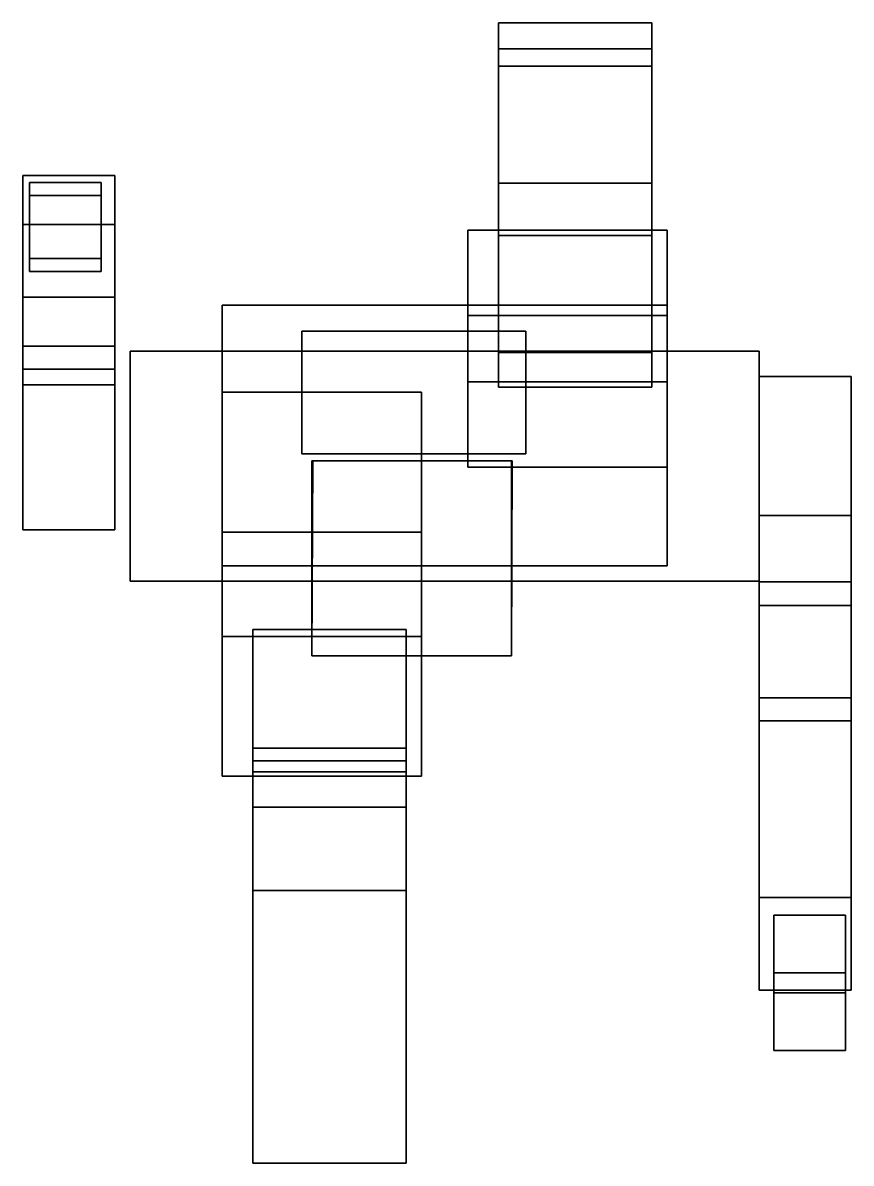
# Model space of a CAD drawing. Extents: x -0.244 to 0.296, y -0.472 to 0.272.
import ezdxf

# ---------------------------------------------------------------- set-up
doc = ezdxf.new("R2010")
doc.units = 0
doc.header["$MEASUREMENT"] = 0
doc.layers.get('0').update_dxf_attribs({"color": 8, "linetype": 'CONTINUOUS'})

msp = doc.modelspace()

# ---------------------------------------------------------------- meshes
at = {"color": 36}
mesh = msp.add_polymesh((6, 3), dxfattribs=at)
for k, corner in enumerate([(0.06613, 0.03396, 0.00536), (0.06613, 0.03396, 0.00536), (0.06613, 0.03396, 0.00536), (0.06613, 0.25451, 0.15819), (0.06613, 0.27153, 0.0394), (0.06613, 0.27153, 0.0394), (0.16613, 0.25451, 0.15819), (0.16613, 0.27153, 0.0394), (0.06613, 0.27153, 0.0394), (0.16613, 0.03396, 0.00536), (0.16613, 0.03396, 0.00536), (0.06613, 0.03396, 0.00536), (0.16613, 0.03396, 0.00536), (0.16613, 0.03396, 0.00536), (0.06613, 0.03396, 0.00536), (0.16613, 0.25451, 0.15819), (0.16613, 0.25451, 0.15819), (0.06613, 0.25451, 0.15819)]):
    mesh.set_mesh_vertex(divmod(k, 3), corner)
at = {"color": 6}
mesh = msp.add_polymesh((6, 3), dxfattribs=at)
for k, corner in enumerate([(0.16613, 0.16684, 0.14281), (0.16613, 0.24319, 0.16667), (0.16613, 0.24319, 0.16667), (0.06613, 0.16684, 0.14281), (0.06613, 0.24319, 0.16667), (0.06613, 0.24319, 0.16667), (0.06613, 0.05647, 0.49597), (0.06613, 0.13283, 0.51983), (0.06613, 0.24319, 0.16667), (0.16613, 0.05647, 0.49597), (0.16613, 0.13283, 0.51983), (0.16613, 0.24319, 0.16667), (0.16613, 0.05647, 0.49597), (0.16613, 0.05647, 0.49597), (0.16613, 0.16684, 0.14281), (0.06613, 0.05647, 0.49597), (0.06613, 0.05647, 0.49597), (0.06613, 0.16684, 0.14281)]):
    mesh.set_mesh_vertex(divmod(k, 3), corner)
at = {"color": 251}
mesh = msp.add_polymesh((6, 3), dxfattribs=at)
for k, corner in enumerate([(-0.24387, 0.06051, 1.16302), (-0.24387, 0.14002, 1.17184), (-0.24387, 0.14002, 1.17184), (-0.18387, 0.06051, 1.16302), (-0.18387, 0.14002, 1.17184), (-0.18387, 0.14002, 1.17184), (-0.18387, 0.09246, 0.87479), (-0.18387, 0.17198, 0.8836), (-0.18387, 0.14002, 1.17184), (-0.24387, 0.09246, 0.87479), (-0.24387, 0.17198, 0.8836), (-0.24387, 0.14002, 1.17184), (-0.24387, 0.09246, 0.87479), (-0.24387, 0.09246, 0.87479), (-0.24387, 0.06051, 1.16302), (-0.18387, 0.09246, 0.87479), (-0.18387, 0.09246, 0.87479), (-0.18387, 0.06051, 1.16302)]):
    mesh.set_mesh_vertex(divmod(k, 3), corner)
at = {"color": 33}
mesh = msp.add_polymesh((6, 3), dxfattribs=at)
for k, corner in enumerate([(-0.19287, 0.11776, 0.79656), (-0.19287, 0.16745, 0.80207), (-0.19287, 0.16745, 0.80207), (-0.23947, 0.11776, 0.79656), (-0.23947, 0.16745, 0.80207), (-0.23947, 0.16745, 0.80207), (-0.23947, 0.10926, 0.87318), (-0.23947, 0.15896, 0.87869), (-0.23947, 0.16745, 0.80207), (-0.19287, 0.10926, 0.87318), (-0.19287, 0.15896, 0.87869), (-0.19287, 0.16745, 0.80207), (-0.19287, 0.10926, 0.87318), (-0.19287, 0.10926, 0.87318), (-0.19287, 0.11776, 0.79656), (-0.23947, 0.10926, 0.87318), (-0.23947, 0.10926, 0.87318), (-0.23947, 0.11776, 0.79656)]):
    mesh.set_mesh_vertex(divmod(k, 3), corner)
at = {"color": 251}
mesh = msp.add_polymesh((6, 3), dxfattribs=at)
for k, corner in enumerate([(-0.18387, 0.04552, 1.13914), (-0.18387, 0.14002, 1.17184), (-0.18387, 0.14002, 1.17184), (-0.24387, 0.04552, 1.13914), (-0.24387, 0.14002, 1.17184), (-0.24387, 0.14002, 1.17184), (-0.24387, -0.05913, 1.44154), (-0.24387, 0.03537, 1.47424), (-0.24387, 0.14002, 1.17184), (-0.18387, -0.05913, 1.44154), (-0.18387, 0.03537, 1.47424), (-0.18387, 0.14002, 1.17184), (-0.18387, -0.05913, 1.44154), (-0.18387, -0.05913, 1.44154), (-0.18387, 0.04552, 1.13914), (-0.24387, -0.05913, 1.44154), (-0.24387, -0.05913, 1.44154), (-0.24387, 0.04552, 1.13914)]):
    mesh.set_mesh_vertex(divmod(k, 3), corner)
at = {"color": 6}
mesh = msp.add_polymesh((6, 3), dxfattribs=at)
for k, corner in enumerate([(0.17613, 0.03738, 0.49), (0.17613, 0.13636, 0.5043), (0.17613, 0.13636, 0.5043), (0.04613, 0.03738, 0.49), (0.04613, 0.13636, 0.5043), (0.04613, 0.13636, 0.5043), (0.04613, -0.01839, 0.87599), (0.04613, 0.08058, 0.89029), (0.04613, 0.13636, 0.5043), (0.17613, -0.01839, 0.87599), (0.17613, 0.08058, 0.89029), (0.17613, 0.13636, 0.5043), (0.17613, -0.01839, 0.87599), (0.17613, -0.01839, 0.87599), (0.17613, 0.03738, 0.49), (0.04613, -0.01839, 0.87599), (0.04613, -0.01839, 0.87599), (0.04613, 0.03738, 0.49)]):
    mesh.set_mesh_vertex(divmod(k, 3), corner)
at = {"color": 251}
mesh = msp.add_polymesh((6, 3), dxfattribs=at)
for k, corner in enumerate([(0.17613, -0.08262, 0.85), (0.17613, 0.08738, 0.85), (0.17613, 0.08738, 0.85), (-0.11387, -0.08262, 0.85), (-0.11387, 0.08738, 0.85), (-0.11387, 0.08738, 0.85), (-0.11387, -0.08262, 1.08), (-0.11387, 0.08738, 1.08), (-0.11387, 0.08738, 0.85), (0.17613, -0.08262, 1.08), (0.17613, 0.08738, 1.08), (0.17613, 0.08738, 0.85), (0.17613, -0.08262, 1.08), (0.17613, -0.08262, 1.08), (0.17613, -0.08262, 0.85), (-0.11387, -0.08262, 1.08), (-0.11387, -0.08262, 1.08), (-0.11387, -0.08262, 0.85)]):
    mesh.set_mesh_vertex(divmod(k, 3), corner)
at = {"color": 38}
mesh = msp.add_polymesh((6, 3), dxfattribs=at)
for k, corner in enumerate([(0.0841, -0.00953, 1.5072), (0.0841, 0.07047, 1.5072), (0.0841, 0.07047, 1.5072), (-0.06197, -0.00953, 1.5072), (-0.06197, 0.07047, 1.5072), (-0.06197, 0.07047, 1.5072), (-0.06197, -0.00953, 1.70509), (-0.06197, 0.07047, 1.70509), (-0.06197, 0.07047, 1.5072), (0.0841, -0.00953, 1.70509), (0.0841, 0.07047, 1.70509), (0.0841, 0.07047, 1.5072), (0.0841, -0.00953, 1.70509), (0.0841, -0.00953, 1.70509), (0.0841, -0.00953, 1.5072), (-0.06197, -0.00953, 1.70509), (-0.06197, -0.00953, 1.70509), (-0.06197, -0.00953, 1.5072)]):
    mesh.set_mesh_vertex(divmod(k, 3), corner)
at = {"color": 251}
mesh = msp.add_polymesh((6, 3), dxfattribs=at)
for k, corner in enumerate([(0.23613, -0.09262, 1.08), (0.23613, 0.05738, 1.08), (0.23613, 0.05738, 1.08), (-0.17387, -0.09262, 1.08), (-0.17387, 0.05738, 1.08), (-0.17387, 0.05738, 1.08), (-0.17387, -0.09262, 1.46), (-0.17387, 0.05738, 1.46), (-0.17387, 0.05738, 1.08), (0.23613, -0.09262, 1.46), (0.23613, 0.05738, 1.46), (0.23613, 0.05738, 1.08), (0.23613, -0.09262, 1.46), (0.23613, -0.09262, 1.46), (0.23613, -0.09262, 1.08), (-0.17387, -0.09262, 1.46), (-0.17387, -0.09262, 1.46), (-0.17387, -0.09262, 1.08)]):
    mesh.set_mesh_vertex(divmod(k, 3), corner)
mesh = msp.add_polymesh((6, 3), dxfattribs=at)
for k, corner in enumerate([(0.29613, -0.18385, 1.19274), (0.29613, -0.09303, 1.1509), (0.29613, -0.09303, 1.1509), (0.23613, -0.18385, 1.19274), (0.23613, -0.09303, 1.1509), (0.23613, -0.09303, 1.1509), (0.23613, -0.04996, 1.48338), (0.23613, 0.04087, 1.44154), (0.23613, -0.09303, 1.1509), (0.29613, -0.04996, 1.48338), (0.29613, 0.04087, 1.44154), (0.29613, -0.09303, 1.1509), (0.29613, -0.04996, 1.48338), (0.29613, -0.04996, 1.48338), (0.29613, -0.18385, 1.19274), (0.23613, -0.04996, 1.48338), (0.23613, -0.04996, 1.48338), (0.23613, -0.18385, 1.19274)]):
    mesh.set_mesh_vertex(divmod(k, 3), corner)
at = {"color": 6}
mesh = msp.add_polymesh((6, 3), dxfattribs=at)
for k, corner in enumerate([(0.01613, -0.21997, 0.51363), (0.01613, -0.12869, 0.47278), (0.01613, -0.12869, 0.47278), (-0.11387, -0.21997, 0.51363), (-0.11387, -0.12869, 0.47278), (-0.11387, -0.12869, 0.47278), (-0.11387, -0.06067, 0.86961), (-0.11387, 0.0306, 0.82877), (-0.11387, -0.12869, 0.47278), (0.01613, -0.06067, 0.86961), (0.01613, 0.0306, 0.82877), (0.01613, -0.12869, 0.47278), (0.01613, -0.06067, 0.86961), (0.01613, -0.06067, 0.86961), (0.01613, -0.21997, 0.51363), (-0.11387, -0.06067, 0.86961), (-0.11387, -0.06067, 0.86961), (-0.11387, -0.21997, 0.51363)]):
    mesh.set_mesh_vertex(divmod(k, 3), corner)
at = {"color": 33}
mesh = msp.add_polymesh((6, 3), dxfattribs=at)
for k, corner in enumerate([(0.07514, -0.01416, 1.69421), (0.07514, -0.01416, 1.69421), (0.07514, -0.01416, 1.69421), (0.07464, -0.14144, 1.47421), (0.07464, -0.01416, 1.47421), (0.07464, -0.01416, 1.47421), (-0.05536, -0.14144, 1.4745), (-0.05536, -0.01416, 1.4745), (0.07464, -0.01416, 1.47421), (-0.05486, -0.01416, 1.6945), (-0.05486, -0.01416, 1.6945), (0.07514, -0.01416, 1.69421), (-0.05486, -0.01416, 1.6945), (-0.05486, -0.01416, 1.6945), (0.07514, -0.01416, 1.69421), (-0.05536, -0.14144, 1.4745), (-0.05536, -0.14144, 1.4745), (0.07464, -0.14144, 1.47421)]):
    mesh.set_mesh_vertex(divmod(k, 3), corner)
at = {"color": 251}
mesh = msp.add_polymesh((6, 3), dxfattribs=at)
for k, corner in enumerate([(0.23613, -0.16878, 1.17959), (0.23613, -0.1085, 1.127), (0.23613, -0.1085, 1.127), (0.29613, -0.16878, 1.17959), (0.29613, -0.1085, 1.127), (0.29613, -0.1085, 1.127), (0.29613, -0.35943, 0.96107), (0.29613, -0.29915, 0.90848), (0.29613, -0.1085, 1.127), (0.23613, -0.35943, 0.96107), (0.23613, -0.29915, 0.90848), (0.23613, -0.1085, 1.127), (0.23613, -0.35943, 0.96107), (0.23613, -0.35943, 0.96107), (0.23613, -0.16878, 1.17959), (0.29613, -0.35943, 0.96107), (0.29613, -0.35943, 0.96107), (0.29613, -0.16878, 1.17959)]):
    mesh.set_mesh_vertex(divmod(k, 3), corner)
at = {"color": 6}
mesh = msp.add_polymesh((6, 3), dxfattribs=at)
for k, corner in enumerate([(0.00613, -0.29455, 0.14729), (0.00613, -0.21711, 0.12722), (0.00613, -0.21711, 0.12722), (-0.09387, -0.29455, 0.14729), (-0.09387, -0.21711, 0.12722), (-0.09387, -0.21711, 0.12722), (-0.09387, -0.20171, 0.50546), (-0.09387, -0.12427, 0.48539), (-0.09387, -0.21711, 0.12722), (0.00613, -0.20171, 0.50546), (0.00613, -0.12427, 0.48539), (0.00613, -0.21711, 0.12722), (0.00613, -0.20171, 0.50546), (0.00613, -0.20171, 0.50546), (0.00613, -0.29455, 0.14729), (-0.09387, -0.20171, 0.50546), (-0.09387, -0.20171, 0.50546), (-0.09387, -0.29455, 0.14729)]):
    mesh.set_mesh_vertex(divmod(k, 3), corner)
at = {"color": 36}
mesh = msp.add_polymesh((6, 3), dxfattribs=at)
for k, corner in enumerate([(-0.09387, -0.47237, 0.05909), (-0.09387, -0.47237, 0.05909), (-0.09387, -0.47237, 0.05909), (-0.09387, -0.20994, 0.11503), (-0.09387, -0.24005, -0.00113), (-0.09387, -0.24005, -0.00113), (0.00613, -0.20994, 0.11503), (0.00613, -0.24005, -0.00113), (-0.09387, -0.24005, -0.00113), (0.00613, -0.47237, 0.05909), (0.00613, -0.47237, 0.05909), (-0.09387, -0.47237, 0.05909), (0.00613, -0.47237, 0.05909), (0.00613, -0.47237, 0.05909), (-0.09387, -0.47237, 0.05909), (0.00613, -0.20994, 0.11503), (0.00613, -0.20994, 0.11503), (-0.09387, -0.20994, 0.11503)]):
    mesh.set_mesh_vertex(divmod(k, 3), corner)
at = {"color": 33}
mesh = msp.add_polymesh((6, 3), dxfattribs=at)
for k, corner in enumerate([(0.29234, -0.39888, 0.89073), (0.29234, -0.3612, 0.85786), (0.29234, -0.3612, 0.85786), (0.24575, -0.39888, 0.89073), (0.24575, -0.3612, 0.85786), (0.24575, -0.3612, 0.85786), (0.24575, -0.3482, 0.94882), (0.24575, -0.31052, 0.91595), (0.24575, -0.3612, 0.85786), (0.29234, -0.3482, 0.94882), (0.29234, -0.31052, 0.91595), (0.29234, -0.3612, 0.85786), (0.29234, -0.3482, 0.94882), (0.29234, -0.3482, 0.94882), (0.29234, -0.39888, 0.89073), (0.24575, -0.3482, 0.94882), (0.24575, -0.3482, 0.94882), (0.24575, -0.39888, 0.89073)]):
    mesh.set_mesh_vertex(divmod(k, 3), corner)

doc.saveas('drawing.dxf')
